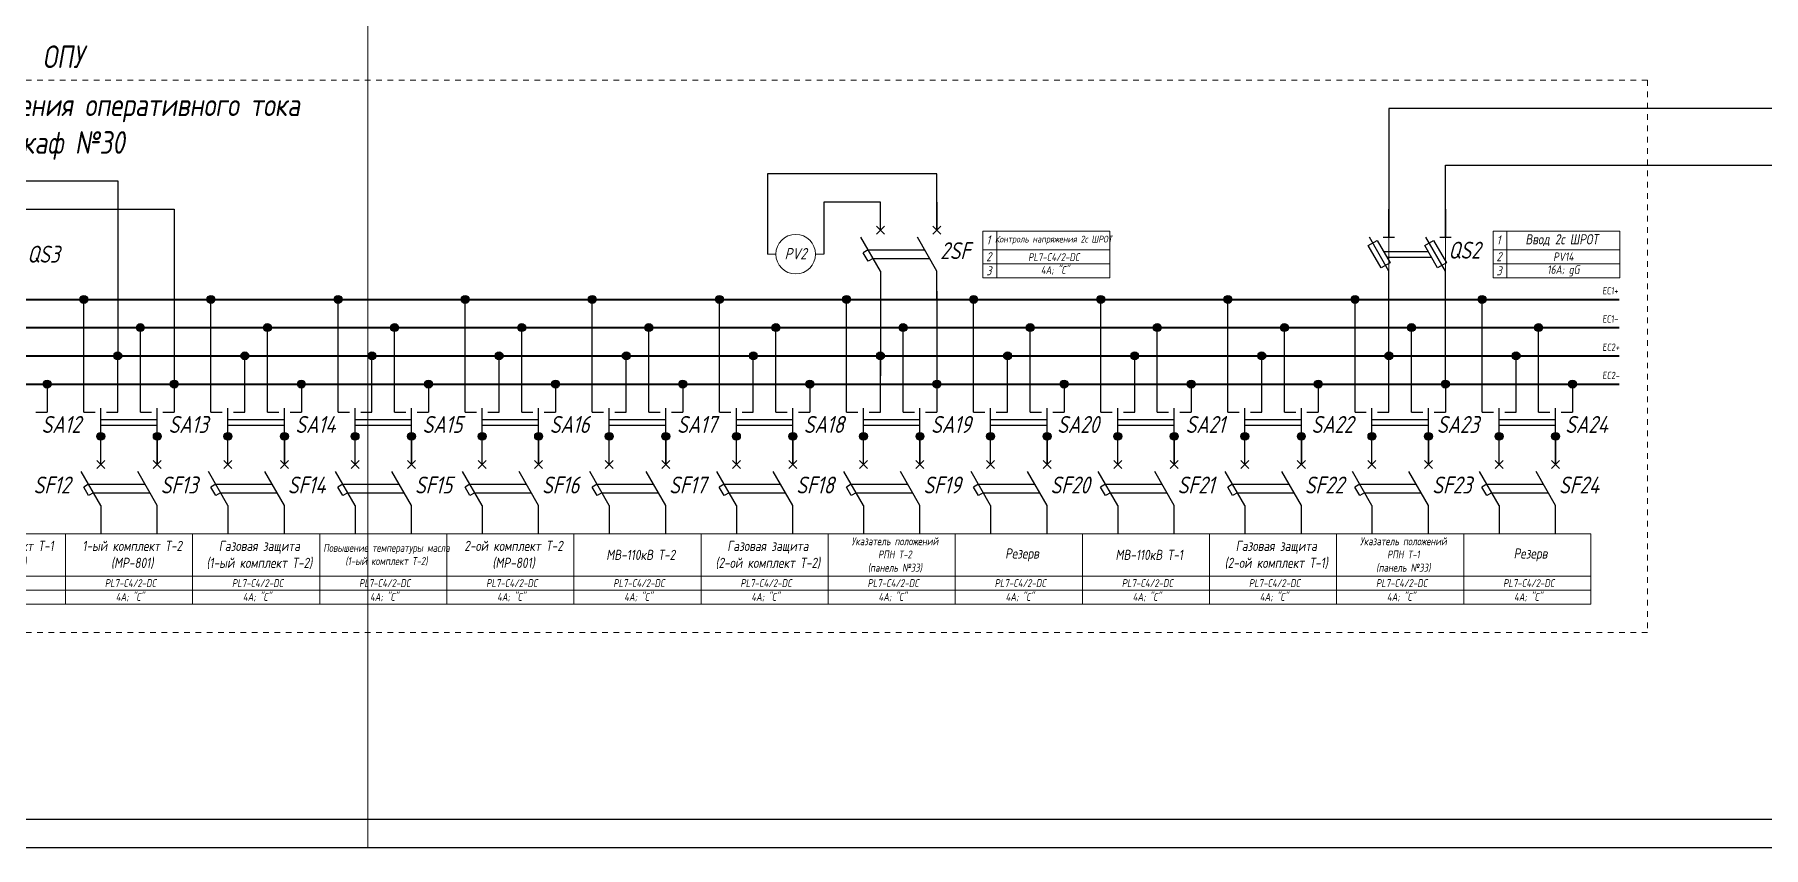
# Model space of a CAD drawing. Header units: millimetres. Extents: x 9 to 5215, y -207 to 4633.
# Drawn here: x 1624.4 to 1930.4, y 3793 to 3937 of the extents above; entities that cross this region are included whole.
import ezdxf
from ezdxf.enums import TextEntityAlignment as Align

# ---------------------------------------------------------------- set-up
doc = ezdxf.new("R2010")
doc.units = ezdxf.units.MM
doc.linetypes.add('JIS_02_1.0', pattern=[2, 1, -1])
doc.layers.add('Разрывы', color=10, linetype='Continuous')
doc.layers.add('Рамка', color=1, linetype='Continuous', plot=False)
doc.styles.add('eskdw', font='GOST_ANT.TTF', dxfattribs={"oblique": 10})
doc.styles.get("Standard").update_dxf_attribs({"font": 'GOST_ANT.TTF', "oblique": 10, "height": 2.5})
doc.styles.add('Гост', font='GOST_ANT.TTF', dxfattribs={"oblique": 10, "height": 1.4})
doc.styles.add('Шины', font='gost_1.ttf', dxfattribs={"oblique": 5, "height": 1.2})

msp = doc.modelspace()

# ---------------------------------------------------------------- hatches: boundary and pattern name
for points in [[(1633.8, 3890.07, 1), (1632.4, 3890.07, 1)], [(1633.8, 3890.07, 1), (1632.4, 3890.07, 1)], [(1656.3, 3890.07, 1), (1654.9, 3890.07, 1)], [(1656.3, 3890.07, 1), (1654.9, 3890.07, 1)], [(1678.8, 3890.07, 1), (1677.4, 3890.07, 1)], [(1678.8, 3890.07, 1), (1677.4, 3890.07, 1)], [(1701.3, 3890.07, 1), (1699.9, 3890.07, 1)], [(1701.3, 3890.07, 1), (1699.9, 3890.07, 1)], [(1723.8, 3890.07, 1), (1722.4, 3890.07, 1)], [(1723.8, 3890.07, 1), (1722.4, 3890.07, 1)], [(1746.3, 3890.07, 1), (1744.9, 3890.07, 1)], [(1746.3, 3890.07, 1), (1744.9, 3890.07, 1)], [(1768.8, 3890.07, 1), (1767.4, 3890.07, 1)], [(1768.8, 3890.07, 1), (1767.4, 3890.07, 1)], [(1791.3, 3890.07, 1), (1789.9, 3890.07, 1)], [(1791.3, 3890.07, 1), (1789.9, 3890.07, 1)], [(1813.8, 3890.07, 1), (1812.4, 3890.07, 1)], [(1813.8, 3890.07, 1), (1812.4, 3890.07, 1)], [(1836.3, 3890.07, 1), (1834.9, 3890.07, 1)], [(1836.3, 3890.07, 1), (1834.9, 3890.07, 1)], [(1858.8, 3890.07, 1), (1857.4, 3890.07, 1)], [(1858.8, 3890.07, 1), (1857.4, 3890.07, 1)], [(1881.3, 3890.07, 1), (1879.9, 3890.07, 1)], [(1881.3, 3890.07, 1), (1879.9, 3890.07, 1)], [(1643.8, 3885.07, 1), (1642.4, 3885.07, 1)], [(1643.8, 3885.07, 1), (1642.4, 3885.07, 1)], [(1666.3, 3885.07, 1), (1664.9, 3885.07, 1)], [(1666.3, 3885.07, 1), (1664.9, 3885.07, 1)], [(1688.8, 3885.07, 1), (1687.4, 3885.07, 1)], [(1688.8, 3885.07, 1), (1687.4, 3885.07, 1)], [(1711.3, 3885.07, 1), (1709.9, 3885.07, 1)], [(1711.3, 3885.07, 1), (1709.9, 3885.07, 1)], [(1733.8, 3885.07, 1), (1732.4, 3885.07, 1)], [(1733.8, 3885.07, 1), (1732.4, 3885.07, 1)], [(1756.3, 3885.07, 1), (1754.9, 3885.07, 1)], [(1756.3, 3885.07, 1), (1754.9, 3885.07, 1)], [(1778.8, 3885.07, 1), (1777.4, 3885.07, 1)], [(1778.8, 3885.07, 1), (1777.4, 3885.07, 1)], [(1801.3, 3885.07, 1), (1799.9, 3885.07, 1)], [(1801.3, 3885.07, 1), (1799.9, 3885.07, 1)], [(1823.8, 3885.07, 1), (1822.4, 3885.07, 1)], [(1823.8, 3885.07, 1), (1822.4, 3885.07, 1)], [(1846.3, 3885.07, 1), (1844.9, 3885.07, 1)], [(1846.3, 3885.07, 1), (1844.9, 3885.07, 1)], [(1868.8, 3885.07, 1), (1867.4, 3885.07, 1)], [(1868.8, 3885.07, 1), (1867.4, 3885.07, 1)], [(1891.3, 3885.07, 1), (1889.9, 3885.07, 1)], [(1891.3, 3885.07, 1), (1889.9, 3885.07, 1)], [(1639.8, 3880.07, 1), (1638.4, 3880.07, 1)], [(1639.8, 3880.07, 1), (1638.4, 3880.07, 1)], [(1662.3, 3880.07, 1), (1660.9, 3880.07, 1)], [(1662.3, 3880.07, 1), (1660.9, 3880.07, 1)], [(1684.8, 3880.07, 1), (1683.4, 3880.07, 1)], [(1684.8, 3880.07, 1), (1683.4, 3880.07, 1)], [(1707.3, 3880.07, 1), (1705.9, 3880.07, 1)], [(1707.3, 3880.07, 1), (1705.9, 3880.07, 1)], [(1729.8, 3880.07, 1), (1728.4, 3880.07, 1)], [(1729.8, 3880.07, 1), (1728.4, 3880.07, 1)], [(1752.3, 3880.07, 1), (1750.9, 3880.07, 1)], [(1752.3, 3880.07, 1), (1750.9, 3880.07, 1)], [(1774.8, 3880.07, 1), (1773.4, 3880.07, 1)], [(1774.8, 3880.07, 1), (1773.4, 3880.07, 1)], [(1797.3, 3880.07, 1), (1795.9, 3880.07, 1)], [(1797.3, 3880.07, 1), (1795.9, 3880.07, 1)], [(1819.8, 3880.07, 1), (1818.4, 3880.07, 1)], [(1819.8, 3880.07, 1), (1818.4, 3880.07, 1)], [(1842.3, 3880.07, 1), (1840.9, 3880.07, 1)], [(1842.3, 3880.07, 1), (1840.9, 3880.07, 1)], [(1864.8, 3880.07, 1), (1863.4, 3880.07, 1)], [(1864.8, 3880.07, 1), (1863.4, 3880.07, 1)], [(1887.3, 3880.07, 1), (1885.9, 3880.07, 1)], [(1887.3, 3880.07, 1), (1885.9, 3880.07, 1)], [(1627.3, 3875.07, 1), (1625.9, 3875.07, 1)], [(1627.3, 3875.07, 1), (1625.9, 3875.07, 1)], [(1649.8, 3875.07, 1), (1648.4, 3875.07, 1)], [(1649.8, 3875.07, 1), (1648.4, 3875.07, 1)], [(1672.3, 3875.07, 1), (1670.9, 3875.07, 1)], [(1672.3, 3875.07, 1), (1670.9, 3875.07, 1)], [(1694.8, 3875.07, 1), (1693.4, 3875.07, 1)], [(1694.8, 3875.07, 1), (1693.4, 3875.07, 1)], [(1717.3, 3875.07, 1), (1715.9, 3875.07, 1)], [(1717.3, 3875.07, 1), (1715.9, 3875.07, 1)], [(1739.8, 3875.07, 1), (1738.4, 3875.07, 1)], [(1739.8, 3875.07, 1), (1738.4, 3875.07, 1)], [(1762.3, 3875.07, 1), (1760.9, 3875.07, 1)], [(1762.3, 3875.07, 1), (1760.9, 3875.07, 1)], [(1784.8, 3875.07, 1), (1783.4, 3875.07, 1)], [(1784.8, 3875.07, 1), (1783.4, 3875.07, 1)], [(1807.3, 3875.07, 1), (1805.9, 3875.07, 1)], [(1807.3, 3875.07, 1), (1805.9, 3875.07, 1)], [(1829.8, 3875.07, 1), (1828.4, 3875.07, 1)], [(1829.8, 3875.07, 1), (1828.4, 3875.07, 1)], [(1852.3, 3875.07, 1), (1850.9, 3875.07, 1)], [(1852.3, 3875.07, 1), (1850.9, 3875.07, 1)], [(1874.8, 3875.07, 1), (1873.4, 3875.07, 1)], [(1874.8, 3875.07, 1), (1873.4, 3875.07, 1)], [(1897.3, 3875.07, 1), (1895.9, 3875.07, 1)], [(1897.3, 3875.07, 1), (1895.9, 3875.07, 1)], [(1636.8, 3865.82, 1), (1635.4, 3865.82, 1)], [(1636.8, 3865.82, 1), (1635.4, 3865.82, 1)], [(1636.8, 3865.82, 1), (1635.4, 3865.82, 1)], [(1646.8, 3865.82, 1), (1645.4, 3865.82, 1)], [(1646.8, 3865.82, 1), (1645.4, 3865.82, 1)], [(1646.8, 3865.82, 1), (1645.4, 3865.82, 1)], [(1659.3, 3865.82, 1), (1657.9, 3865.82, 1)], [(1659.3, 3865.82, 1), (1657.9, 3865.82, 1)], [(1659.3, 3865.82, 1), (1657.9, 3865.82, 1)], [(1669.3, 3865.82, 1), (1667.9, 3865.82, 1)], [(1669.3, 3865.82, 1), (1667.9, 3865.82, 1)], [(1669.3, 3865.82, 1), (1667.9, 3865.82, 1)], [(1681.8, 3865.82, 1), (1680.4, 3865.82, 1)], [(1681.8, 3865.82, 1), (1680.4, 3865.82, 1)], [(1681.8, 3865.82, 1), (1680.4, 3865.82, 1)], [(1691.8, 3865.82, 1), (1690.4, 3865.82, 1)], [(1691.8, 3865.82, 1), (1690.4, 3865.82, 1)], [(1691.8, 3865.82, 1), (1690.4, 3865.82, 1)], [(1704.3, 3865.82, 1), (1702.9, 3865.82, 1)], [(1704.3, 3865.82, 1), (1702.9, 3865.82, 1)], [(1704.3, 3865.82, 1), (1702.9, 3865.82, 1)], [(1714.3, 3865.82, 1), (1712.9, 3865.82, 1)], [(1714.3, 3865.82, 1), (1712.9, 3865.82, 1)], [(1714.3, 3865.82, 1), (1712.9, 3865.82, 1)], [(1726.8, 3865.82, 1), (1725.4, 3865.82, 1)], [(1726.8, 3865.82, 1), (1725.4, 3865.82, 1)], [(1726.8, 3865.82, 1), (1725.4, 3865.82, 1)], [(1736.8, 3865.82, 1), (1735.4, 3865.82, 1)], [(1736.8, 3865.82, 1), (1735.4, 3865.82, 1)], [(1736.8, 3865.82, 1), (1735.4, 3865.82, 1)], [(1749.3, 3865.82, 1), (1747.9, 3865.82, 1)], [(1749.3, 3865.82, 1), (1747.9, 3865.82, 1)], [(1749.3, 3865.82, 1), (1747.9, 3865.82, 1)], [(1759.3, 3865.82, 1), (1757.9, 3865.82, 1)], [(1759.3, 3865.82, 1), (1757.9, 3865.82, 1)], [(1759.3, 3865.82, 1), (1757.9, 3865.82, 1)], [(1771.8, 3865.82, 1), (1770.4, 3865.82, 1)], [(1771.8, 3865.82, 1), (1770.4, 3865.82, 1)], [(1771.8, 3865.82, 1), (1770.4, 3865.82, 1)], [(1781.8, 3865.82, 1), (1780.4, 3865.82, 1)], [(1781.8, 3865.82, 1), (1780.4, 3865.82, 1)], [(1781.8, 3865.82, 1), (1780.4, 3865.82, 1)], [(1794.3, 3865.82, 1), (1792.9, 3865.82, 1)], [(1794.3, 3865.82, 1), (1792.9, 3865.82, 1)], [(1794.3, 3865.82, 1), (1792.9, 3865.82, 1)], [(1804.3, 3865.82, 1), (1802.9, 3865.82, 1)], [(1804.3, 3865.82, 1), (1802.9, 3865.82, 1)], [(1804.3, 3865.82, 1), (1802.9, 3865.82, 1)], [(1816.8, 3865.82, 1), (1815.4, 3865.82, 1)], [(1816.8, 3865.82, 1), (1815.4, 3865.82, 1)], [(1816.8, 3865.82, 1), (1815.4, 3865.82, 1)], [(1826.8, 3865.82, 1), (1825.4, 3865.82, 1)], [(1826.8, 3865.82, 1), (1825.4, 3865.82, 1)], [(1826.8, 3865.82, 1), (1825.4, 3865.82, 1)], [(1839.3, 3865.82, 1), (1837.9, 3865.82, 1)], [(1839.3, 3865.82, 1), (1837.9, 3865.82, 1)], [(1839.3, 3865.82, 1), (1837.9, 3865.82, 1)], [(1849.3, 3865.82, 1), (1847.9, 3865.82, 1)], [(1849.3, 3865.82, 1), (1847.9, 3865.82, 1)], [(1849.3, 3865.82, 1), (1847.9, 3865.82, 1)], [(1861.8, 3865.82, 1), (1860.4, 3865.82, 1)], [(1861.8, 3865.82, 1), (1860.4, 3865.82, 1)], [(1861.8, 3865.82, 1), (1860.4, 3865.82, 1)], [(1871.8, 3865.82, 1), (1870.4, 3865.82, 1)], [(1871.8, 3865.82, 1), (1870.4, 3865.82, 1)], [(1871.8, 3865.82, 1), (1870.4, 3865.82, 1)], [(1884.3, 3865.82, 1), (1882.9, 3865.82, 1)], [(1884.3, 3865.82, 1), (1882.9, 3865.82, 1)], [(1884.3, 3865.82, 1), (1882.9, 3865.82, 1)], [(1894.3, 3865.82, 1), (1892.9, 3865.82, 1)], [(1894.3, 3865.82, 1), (1892.9, 3865.82, 1)], [(1894.3, 3865.82, 1), (1892.9, 3865.82, 1)]]:
    msp.add_hatch(color=256).paths.add_polyline_path(points)

# ---------------------------------------------------------------- linework, layer by layer
at = {"linetype": 'JIS_02_1.0', "lineweight": 9}
for p, q in [((1909.85, 3928.86), (1349.85, 3928.86)), ((1909.85, 3928.86), (1909.85, 3831.08)), ((1909.85, 3831.08), (1349.85, 3831.08))]:
    msp.add_line(p, q, dxfattribs=at)
for p, q in [((2243.26, 3923.86), (1864.1, 3923.86)), ((1864.1, 3923.86), (1864.1, 3906.07)), ((1610.6, 3911.07), (1639.1, 3911.07)), ((1639.1, 3911.07), (1639.1, 3880.07)), ((1784.1, 3912.3), (1754.1, 3912.3)), ((1754.1, 3912.3), (1754.1, 3898.07)), ((1784.1, 3907.3), (1784.1, 3912.3)), ((1874.1, 3906.07), (1874.1, 3913.86)), ((1874.1, 3913.86), (2253.26, 3913.86)), ((1620.6, 3906.07), (1649.1, 3906.07)), ((1649.1, 3906.07), (1649.1, 3875.07)), ((1774.1, 3907.3), (1764.1, 3907.3)), ((1764.1, 3907.3), (1764.1, 3898.07)), ((1774.1, 3902.3), (1774.1, 3907.3)), ((1774.1, 3902.3), (1774.1, 3907.3)), ((1784.1, 3907.3), (1784.1, 3902.3)), ((1784.1, 3902.3), (1784.1, 3907.3)), ((1864.1, 3901.07), (1864.1, 3906.07)), ((1864.1, 3901.07), (1864.1, 3906.07)), ((1864.1, 3906.07), (1864.1, 3901.07)), ((1874.1, 3901.07), (1874.1, 3906.07)), ((1874.1, 3901.07), (1874.1, 3906.07)), ((1874.1, 3906.07), (1874.1, 3901.07)), ((1773.39, 3901.59), (1774.81, 3903.01)), ((1774.81, 3901.59), (1773.39, 3903.01)), ((1783.39, 3901.59), (1784.81, 3903.01)), ((1784.81, 3901.59), (1783.39, 3903.01)), ((1774.1, 3895.07), (1770.64, 3901.07)), ((1771.94, 3898.82), (1771.07, 3898.32)), ((1771.94, 3898.82), (1781.94, 3898.82)), ((1784.1, 3895.07), (1780.64, 3901.07)), ((1781.5, 3899.57), (1781.5, 3899.57)), ((1860.44, 3899.58), (1862.02, 3900.49)), ((1862.72, 3895.64), (1860.44, 3899.58)), ((1864.1, 3895.07), (1860.64, 3901.07)), ((1861.5, 3899.57), (1861.5, 3899.57)), ((1862.02, 3900.49), (1864.3, 3896.55)), ((1863.1, 3901.07), (1865.1, 3901.07)), ((1870.44, 3899.58), (1872.02, 3900.49)), ((1872.72, 3895.64), (1870.44, 3899.58)), ((1874.1, 3895.07), (1870.64, 3901.07)), ((1872.02, 3900.49), (1874.3, 3896.55)), ((1873.1, 3901.07), (1875.1, 3901.07)), ((1771.94, 3896.82), (1771.07, 3898.32)), ((1772.8, 3897.32), (1771.94, 3896.82)), ((1772.8, 3897.32), (1782.8, 3897.32)), ((1864.3, 3896.55), (1862.72, 3895.64)), ((1863.13, 3898.57), (1871.03, 3898.57)), ((1863.71, 3897.57), (1871.61, 3897.57)), ((1874.3, 3896.55), (1872.72, 3895.64)), ((1774.1, 3895.07), (1774.1, 3890.07)), ((1784.1, 3890.07), (1784.1, 3895.07)), ((1864.1, 3890.07), (1864.1, 3895.07)), ((1874.1, 3890.07), (1874.1, 3895.07)), ((1633.1, 3870.07), (1633.1, 3890.07)), ((1655.6, 3870.07), (1655.6, 3890.07)), ((1678.1, 3870.07), (1678.1, 3890.07)), ((1700.6, 3870.07), (1700.6, 3890.07)), ((1723.1, 3870.07), (1723.1, 3890.07)), ((1745.6, 3870.07), (1745.6, 3890.07)), ((1768.1, 3870.07), (1768.1, 3890.07)), ((1774.1, 3891.53), (1774.1, 3876.53)), ((1784.1, 3891.53), (1784.1, 3871.53)), ((1790.6, 3870.07), (1790.6, 3890.07)), ((1813.1, 3870.07), (1813.1, 3890.07)), ((1835.6, 3870.07), (1835.6, 3890.07)), ((1858.1, 3870.07), (1858.1, 3890.07)), ((1864.1, 3880.07), (1864.1, 3890.07)), ((1874.1, 3875.07), (1874.1, 3890.07)), ((1880.6, 3870.07), (1880.6, 3890.07)), ((1643.1, 3870.07), (1643.1, 3885.07)), ((1665.6, 3870.07), (1665.6, 3885.07)), ((1688.1, 3870.07), (1688.1, 3885.07)), ((1710.6, 3870.07), (1710.6, 3885.07)), ((1733.1, 3870.07), (1733.1, 3885.07)), ((1755.6, 3870.07), (1755.6, 3885.07)), ((1778.1, 3870.07), (1778.1, 3885.07)), ((1800.6, 3870.07), (1800.6, 3885.07)), ((1823.1, 3870.07), (1823.1, 3885.07)), ((1845.6, 3870.07), (1845.6, 3885.07)), ((1868.1, 3870.07), (1868.1, 3885.07)), ((1890.6, 3870.07), (1890.6, 3885.07)), ((1639.1, 3870.07), (1639.1, 3880.07)), ((1661.6, 3870.07), (1661.6, 3880.07)), ((1684.1, 3870.07), (1684.1, 3880.07)), ((1706.6, 3870.07), (1706.6, 3880.07)), ((1729.1, 3870.07), (1729.1, 3880.07)), ((1751.6, 3870.07), (1751.6, 3880.07)), ((1774.1, 3870.07), (1774.1, 3880.07)), ((1796.6, 3870.07), (1796.6, 3880.07)), ((1819.1, 3870.07), (1819.1, 3880.07)), ((1841.6, 3870.07), (1841.6, 3880.07)), ((1864.1, 3870.07), (1864.1, 3880.07)), ((1886.6, 3870.07), (1886.6, 3880.07)), ((1626.6, 3875.07), (1626.6, 3870.07)), ((1649.1, 3875.07), (1649.1, 3870.07)), ((1671.6, 3875.07), (1671.6, 3870.07)), ((1694.1, 3875.07), (1694.1, 3870.07)), ((1716.6, 3875.07), (1716.6, 3870.07)), ((1739.1, 3875.07), (1739.1, 3870.07)), ((1761.6, 3875.07), (1761.6, 3870.07)), ((1784.1, 3875.07), (1784.1, 3870.07)), ((1806.6, 3875.07), (1806.6, 3870.07)), ((1829.1, 3875.07), (1829.1, 3870.07)), ((1851.6, 3875.07), (1851.6, 3870.07)), ((1874.1, 3875.07), (1874.1, 3870.07)), ((1896.6, 3875.07), (1896.6, 3870.07)), ((1624.6, 3870.07), (1626.6, 3870.07)), ((1633.1, 3870.07), (1635.1, 3870.07)), ((1636.1, 3865.82), (1636.1, 3870.82)), ((1636.1, 3868.82), (1646.1, 3868.82)), ((1637.1, 3870.07), (1639.1, 3870.07)), ((1643.1, 3870.07), (1645.1, 3870.07)), ((1646.1, 3865.82), (1646.1, 3870.82)), ((1647.1, 3870.07), (1649.1, 3870.07)), ((1655.6, 3870.07), (1657.6, 3870.07)), ((1658.6, 3865.82), (1658.6, 3870.82)), ((1658.6, 3868.82), (1668.6, 3868.82)), ((1659.6, 3870.07), (1661.6, 3870.07)), ((1665.6, 3870.07), (1667.6, 3870.07)), ((1668.6, 3865.82), (1668.6, 3870.82)), ((1669.6, 3870.07), (1671.6, 3870.07)), ((1678.1, 3870.07), (1680.1, 3870.07)), ((1681.1, 3865.82), (1681.1, 3870.82)), ((1681.1, 3868.82), (1691.1, 3868.82)), ((1682.1, 3870.07), (1684.1, 3870.07)), ((1688.1, 3870.07), (1690.1, 3870.07)), ((1691.1, 3865.82), (1691.1, 3870.82)), ((1692.1, 3870.07), (1694.1, 3870.07)), ((1700.6, 3870.07), (1702.6, 3870.07)), ((1703.6, 3865.82), (1703.6, 3870.82)), ((1703.6, 3868.82), (1713.6, 3868.82)), ((1704.6, 3870.07), (1706.6, 3870.07)), ((1710.6, 3870.07), (1712.6, 3870.07)), ((1713.6, 3865.82), (1713.6, 3870.82)), ((1714.6, 3870.07), (1716.6, 3870.07)), ((1723.1, 3870.07), (1725.1, 3870.07)), ((1726.1, 3865.82), (1726.1, 3870.82)), ((1726.1, 3868.82), (1736.1, 3868.82)), ((1727.1, 3870.07), (1729.1, 3870.07)), ((1733.1, 3870.07), (1735.1, 3870.07)), ((1736.1, 3865.82), (1736.1, 3870.82)), ((1737.1, 3870.07), (1739.1, 3870.07)), ((1745.6, 3870.07), (1747.6, 3870.07)), ((1748.6, 3865.82), (1748.6, 3870.82)), ((1748.6, 3868.82), (1758.6, 3868.82)), ((1749.6, 3870.07), (1751.6, 3870.07)), ((1755.6, 3870.07), (1757.6, 3870.07)), ((1758.6, 3865.82), (1758.6, 3870.82)), ((1759.6, 3870.07), (1761.6, 3870.07)), ((1768.1, 3870.07), (1770.1, 3870.07)), ((1771.1, 3865.82), (1771.1, 3870.82)), ((1771.1, 3868.82), (1781.1, 3868.82)), ((1772.1, 3870.07), (1774.1, 3870.07)), ((1778.1, 3870.07), (1780.1, 3870.07)), ((1781.1, 3865.82), (1781.1, 3870.82)), ((1782.1, 3870.07), (1784.1, 3870.07)), ((1790.6, 3870.07), (1792.6, 3870.07)), ((1793.6, 3865.82), (1793.6, 3870.82)), ((1793.6, 3868.82), (1803.6, 3868.82)), ((1794.6, 3870.07), (1796.6, 3870.07)), ((1800.6, 3870.07), (1802.6, 3870.07)), ((1803.6, 3865.82), (1803.6, 3870.82)), ((1804.6, 3870.07), (1806.6, 3870.07)), ((1813.1, 3870.07), (1815.1, 3870.07)), ((1816.1, 3865.82), (1816.1, 3870.82)), ((1816.1, 3868.82), (1826.1, 3868.82)), ((1817.1, 3870.07), (1819.1, 3870.07)), ((1823.1, 3870.07), (1825.1, 3870.07)), ((1826.1, 3865.82), (1826.1, 3870.82)), ((1827.1, 3870.07), (1829.1, 3870.07)), ((1835.6, 3870.07), (1837.6, 3870.07)), ((1838.6, 3865.82), (1838.6, 3870.82)), ((1838.6, 3868.82), (1848.6, 3868.82)), ((1839.6, 3870.07), (1841.6, 3870.07)), ((1845.6, 3870.07), (1847.6, 3870.07)), ((1848.6, 3865.82), (1848.6, 3870.82)), ((1849.6, 3870.07), (1851.6, 3870.07)), ((1858.1, 3870.07), (1860.1, 3870.07)), ((1861.1, 3865.82), (1861.1, 3870.82)), ((1861.1, 3868.82), (1871.1, 3868.82)), ((1862.1, 3870.07), (1864.1, 3870.07)), ((1868.1, 3870.07), (1870.1, 3870.07)), ((1871.1, 3865.82), (1871.1, 3870.82)), ((1872.1, 3870.07), (1874.1, 3870.07)), ((1880.6, 3870.07), (1882.6, 3870.07)), ((1883.6, 3865.82), (1883.6, 3870.82)), ((1883.6, 3868.82), (1893.6, 3868.82)), ((1884.6, 3870.07), (1886.6, 3870.07)), ((1890.6, 3870.07), (1892.6, 3870.07)), ((1893.6, 3865.82), (1893.6, 3870.82)), ((1894.6, 3870.07), (1896.6, 3870.07)), ((1636.1, 3867.82), (1646.1, 3867.82)), ((1636.1, 3860.82), (1636.1, 3865.82)), ((1636.1, 3860.82), (1636.1, 3865.82)), ((1646.1, 3865.82), (1646.1, 3860.82)), ((1646.1, 3860.82), (1646.1, 3865.82)), ((1658.6, 3867.82), (1668.6, 3867.82)), ((1658.6, 3860.82), (1658.6, 3865.82)), ((1658.6, 3860.82), (1658.6, 3865.82)), ((1668.6, 3865.82), (1668.6, 3860.82)), ((1668.6, 3860.82), (1668.6, 3865.82)), ((1681.1, 3867.82), (1691.1, 3867.82)), ((1681.1, 3860.82), (1681.1, 3865.82)), ((1681.1, 3860.82), (1681.1, 3865.82)), ((1691.1, 3865.82), (1691.1, 3860.82)), ((1691.1, 3860.82), (1691.1, 3865.82)), ((1703.6, 3867.82), (1713.6, 3867.82)), ((1703.6, 3860.82), (1703.6, 3865.82)), ((1703.6, 3860.82), (1703.6, 3865.82)), ((1713.6, 3865.82), (1713.6, 3860.82)), ((1713.6, 3860.82), (1713.6, 3865.82)), ((1726.1, 3867.82), (1736.1, 3867.82)), ((1726.1, 3860.82), (1726.1, 3865.82)), ((1726.1, 3860.82), (1726.1, 3865.82)), ((1736.1, 3865.82), (1736.1, 3860.82)), ((1736.1, 3860.82), (1736.1, 3865.82)), ((1748.6, 3867.82), (1758.6, 3867.82)), ((1748.6, 3860.82), (1748.6, 3865.82)), ((1748.6, 3860.82), (1748.6, 3865.82)), ((1758.6, 3865.82), (1758.6, 3860.82)), ((1758.6, 3860.82), (1758.6, 3865.82)), ((1771.1, 3867.82), (1781.1, 3867.82)), ((1771.1, 3860.82), (1771.1, 3865.82)), ((1771.1, 3860.82), (1771.1, 3865.82)), ((1781.1, 3865.82), (1781.1, 3860.82)), ((1781.1, 3860.82), (1781.1, 3865.82)), ((1793.6, 3867.82), (1803.6, 3867.82)), ((1793.6, 3860.82), (1793.6, 3865.82)), ((1793.6, 3860.82), (1793.6, 3865.82)), ((1803.6, 3865.82), (1803.6, 3860.82)), ((1803.6, 3860.82), (1803.6, 3865.82)), ((1816.1, 3867.82), (1826.1, 3867.82)), ((1816.1, 3860.82), (1816.1, 3865.82)), ((1816.1, 3860.82), (1816.1, 3865.82)), ((1826.1, 3865.82), (1826.1, 3860.82)), ((1826.1, 3860.82), (1826.1, 3865.82)), ((1838.6, 3867.82), (1848.6, 3867.82)), ((1838.6, 3860.82), (1838.6, 3865.82)), ((1838.6, 3860.82), (1838.6, 3865.82)), ((1848.6, 3865.82), (1848.6, 3860.82)), ((1848.6, 3860.82), (1848.6, 3865.82)), ((1861.1, 3867.82), (1871.1, 3867.82)), ((1861.1, 3860.82), (1861.1, 3865.82)), ((1861.1, 3860.82), (1861.1, 3865.82)), ((1871.1, 3865.82), (1871.1, 3860.82)), ((1871.1, 3860.82), (1871.1, 3865.82)), ((1883.6, 3867.82), (1893.6, 3867.82)), ((1883.6, 3860.82), (1883.6, 3865.82)), ((1883.6, 3860.82), (1883.6, 3865.82)), ((1893.6, 3865.82), (1893.6, 3860.82)), ((1893.6, 3860.82), (1893.6, 3865.82)), ((1636.1, 3853.58), (1632.64, 3859.58)), ((1635.39, 3860.11), (1636.81, 3861.52)), ((1636.81, 3860.11), (1635.39, 3861.52)), ((1646.1, 3853.58), (1642.64, 3859.58)), ((1645.39, 3860.11), (1646.81, 3861.52)), ((1646.81, 3860.11), (1645.39, 3861.52)), ((1658.6, 3853.58), (1655.14, 3859.58)), ((1657.89, 3860.11), (1659.31, 3861.52)), ((1659.31, 3860.11), (1657.89, 3861.52)), ((1668.6, 3853.58), (1665.14, 3859.58)), ((1667.89, 3860.11), (1669.31, 3861.52)), ((1669.31, 3860.11), (1667.89, 3861.52)), ((1681.1, 3853.58), (1677.64, 3859.58)), ((1680.39, 3860.11), (1681.81, 3861.52)), ((1681.81, 3860.11), (1680.39, 3861.52)), ((1691.1, 3853.58), (1687.64, 3859.58)), ((1690.39, 3860.11), (1691.81, 3861.52)), ((1691.81, 3860.11), (1690.39, 3861.52)), ((1703.6, 3853.58), (1700.14, 3859.58)), ((1702.89, 3860.11), (1704.31, 3861.52)), ((1704.31, 3860.11), (1702.89, 3861.52)), ((1713.6, 3853.58), (1710.14, 3859.58)), ((1712.89, 3860.11), (1714.31, 3861.52)), ((1714.31, 3860.11), (1712.89, 3861.52)), ((1726.1, 3853.58), (1722.64, 3859.58)), ((1725.39, 3860.11), (1726.81, 3861.52)), ((1726.81, 3860.11), (1725.39, 3861.52)), ((1736.1, 3853.58), (1732.64, 3859.58)), ((1735.39, 3860.11), (1736.81, 3861.52)), ((1736.81, 3860.11), (1735.39, 3861.52)), ((1748.6, 3853.58), (1745.14, 3859.58)), ((1747.89, 3860.11), (1749.31, 3861.52)), ((1749.31, 3860.11), (1747.89, 3861.52)), ((1758.6, 3853.58), (1755.14, 3859.58)), ((1757.89, 3860.11), (1759.31, 3861.52)), ((1759.31, 3860.11), (1757.89, 3861.52)), ((1771.1, 3853.58), (1767.64, 3859.58)), ((1770.39, 3860.11), (1771.81, 3861.52)), ((1771.81, 3860.11), (1770.39, 3861.52)), ((1781.1, 3853.58), (1777.64, 3859.58)), ((1780.39, 3860.11), (1781.81, 3861.52)), ((1781.81, 3860.11), (1780.39, 3861.52)), ((1793.6, 3853.58), (1790.14, 3859.58)), ((1792.89, 3860.11), (1794.31, 3861.52)), ((1794.31, 3860.11), (1792.89, 3861.52)), ((1803.6, 3853.58), (1800.14, 3859.58)), ((1802.89, 3860.11), (1804.31, 3861.52)), ((1804.31, 3860.11), (1802.89, 3861.52)), ((1816.1, 3853.58), (1812.64, 3859.58)), ((1815.39, 3860.11), (1816.81, 3861.52)), ((1816.81, 3860.11), (1815.39, 3861.52)), ((1826.1, 3853.58), (1822.64, 3859.58)), ((1825.39, 3860.11), (1826.81, 3861.52)), ((1826.81, 3860.11), (1825.39, 3861.52)), ((1838.6, 3853.58), (1835.14, 3859.58)), ((1837.89, 3860.11), (1839.31, 3861.52)), ((1839.31, 3860.11), (1837.89, 3861.52)), ((1848.6, 3853.58), (1845.14, 3859.58)), ((1847.89, 3860.11), (1849.31, 3861.52)), ((1849.31, 3860.11), (1847.89, 3861.52)), ((1861.1, 3853.58), (1857.64, 3859.58)), ((1860.39, 3860.11), (1861.81, 3861.52)), ((1861.81, 3860.11), (1860.39, 3861.52)), ((1871.1, 3853.58), (1867.64, 3859.58)), ((1870.39, 3860.11), (1871.81, 3861.52)), ((1871.81, 3860.11), (1870.39, 3861.52)), ((1883.6, 3853.58), (1880.14, 3859.58)), ((1882.89, 3860.11), (1884.31, 3861.52)), ((1884.31, 3860.11), (1882.89, 3861.52)), ((1893.6, 3853.58), (1890.14, 3859.58)), ((1892.89, 3860.11), (1894.31, 3861.52)), ((1894.31, 3860.11), (1892.89, 3861.52)), ((1633.94, 3857.33), (1633.07, 3856.83)), ((1633.94, 3855.33), (1633.07, 3856.83)), ((1633.94, 3857.33), (1643.94, 3857.33)), ((1634.8, 3855.83), (1633.94, 3855.33)), ((1634.8, 3855.83), (1644.8, 3855.83)), ((1643.5, 3858.08), (1643.5, 3858.08)), ((1656.44, 3857.33), (1655.57, 3856.83)), ((1656.44, 3855.33), (1655.57, 3856.83)), ((1656.44, 3857.33), (1666.44, 3857.33)), ((1657.3, 3855.83), (1656.44, 3855.33)), ((1657.3, 3855.83), (1667.3, 3855.83)), ((1666, 3858.08), (1666, 3858.08)), ((1678.94, 3857.33), (1678.07, 3856.83)), ((1678.94, 3855.33), (1678.07, 3856.83)), ((1678.94, 3857.33), (1688.94, 3857.33)), ((1679.8, 3855.83), (1678.94, 3855.33)), ((1679.8, 3855.83), (1689.8, 3855.83)), ((1688.5, 3858.08), (1688.5, 3858.08)), ((1701.44, 3857.33), (1700.57, 3856.83)), ((1701.44, 3855.33), (1700.57, 3856.83)), ((1701.44, 3857.33), (1711.44, 3857.33)), ((1702.3, 3855.83), (1701.44, 3855.33)), ((1702.3, 3855.83), (1712.3, 3855.83)), ((1711, 3858.08), (1711, 3858.08)), ((1723.94, 3857.33), (1723.07, 3856.83)), ((1723.94, 3855.33), (1723.07, 3856.83)), ((1723.94, 3857.33), (1733.94, 3857.33)), ((1724.8, 3855.83), (1723.94, 3855.33)), ((1724.8, 3855.83), (1734.8, 3855.83)), ((1733.5, 3858.08), (1733.5, 3858.08)), ((1746.44, 3857.33), (1745.57, 3856.83)), ((1746.44, 3855.33), (1745.57, 3856.83)), ((1746.44, 3857.33), (1756.44, 3857.33)), ((1747.3, 3855.83), (1746.44, 3855.33)), ((1747.3, 3855.83), (1757.3, 3855.83)), ((1756, 3858.08), (1756, 3858.08)), ((1768.94, 3857.33), (1768.07, 3856.83)), ((1768.94, 3855.33), (1768.07, 3856.83)), ((1768.94, 3857.33), (1778.94, 3857.33)), ((1769.8, 3855.83), (1768.94, 3855.33)), ((1769.8, 3855.83), (1779.8, 3855.83)), ((1778.5, 3858.08), (1778.5, 3858.08)), ((1791.44, 3857.33), (1790.57, 3856.83)), ((1791.44, 3855.33), (1790.57, 3856.83)), ((1791.44, 3857.33), (1801.44, 3857.33)), ((1792.3, 3855.83), (1791.44, 3855.33)), ((1792.3, 3855.83), (1802.3, 3855.83)), ((1801, 3858.08), (1801, 3858.08)), ((1813.94, 3857.33), (1813.07, 3856.83)), ((1813.94, 3855.33), (1813.07, 3856.83)), ((1813.94, 3857.33), (1823.94, 3857.33)), ((1814.8, 3855.83), (1813.94, 3855.33)), ((1814.8, 3855.83), (1824.8, 3855.83)), ((1823.5, 3858.08), (1823.5, 3858.08)), ((1836.44, 3857.33), (1835.57, 3856.83)), ((1836.44, 3855.33), (1835.57, 3856.83)), ((1836.44, 3857.33), (1846.44, 3857.33)), ((1837.3, 3855.83), (1836.44, 3855.33)), ((1837.3, 3855.83), (1847.3, 3855.83)), ((1846, 3858.08), (1846, 3858.08)), ((1858.94, 3857.33), (1858.07, 3856.83)), ((1858.94, 3855.33), (1858.07, 3856.83)), ((1858.94, 3857.33), (1868.94, 3857.33)), ((1859.8, 3855.83), (1858.94, 3855.33)), ((1859.8, 3855.83), (1869.8, 3855.83)), ((1868.5, 3858.08), (1868.5, 3858.08)), ((1881.44, 3857.33), (1880.57, 3856.83)), ((1881.44, 3855.33), (1880.57, 3856.83)), ((1881.44, 3857.33), (1891.44, 3857.33)), ((1882.3, 3855.83), (1881.44, 3855.33)), ((1882.3, 3855.83), (1892.3, 3855.83)), ((1891, 3858.08), (1891, 3858.08)), ((1636.1, 3853.58), (1636.1, 3848.58)), ((1646.1, 3848.58), (1646.1, 3853.58)), ((1658.6, 3853.58), (1658.6, 3848.58)), ((1668.6, 3848.58), (1668.6, 3853.58)), ((1681.1, 3853.58), (1681.1, 3848.58)), ((1691.1, 3848.58), (1691.1, 3853.58)), ((1703.6, 3853.58), (1703.6, 3848.58)), ((1713.6, 3848.58), (1713.6, 3853.58)), ((1726.1, 3853.58), (1726.1, 3848.58)), ((1736.1, 3848.58), (1736.1, 3853.58)), ((1748.6, 3853.58), (1748.6, 3848.58)), ((1758.6, 3848.58), (1758.6, 3853.58)), ((1771.1, 3853.58), (1771.1, 3848.58)), ((1781.1, 3848.58), (1781.1, 3853.58)), ((1793.6, 3853.58), (1793.6, 3848.58)), ((1803.6, 3848.58), (1803.6, 3853.58)), ((1816.1, 3853.58), (1816.1, 3848.58)), ((1826.1, 3848.58), (1826.1, 3853.58)), ((1838.6, 3853.58), (1838.6, 3848.58)), ((1848.6, 3848.58), (1848.6, 3853.58)), ((1861.1, 3853.58), (1861.1, 3848.58)), ((1871.1, 3848.58), (1871.1, 3853.58)), ((1883.6, 3853.58), (1883.6, 3848.58)), ((1893.6, 3848.58), (1893.6, 3853.58)), ((998, 3798.03), (2135.61, 3798.03)), ((978, 3793.03), (2277.34, 3793.03))]:
    msp.add_line(p, q)
at = {"lineweight": 9}
for p, q in [((1792.24, 3902.14), (1794.68, 3902.14)), ((1792.24, 3902.14), (1792.24, 3893.87)), ((1794.68, 3902.14), (1814.68, 3902.14)), ((1794.68, 3902.14), (1794.68, 3893.87)), ((1794.68, 3902.14), (1794.68, 3893.87)), ((1814.68, 3902.14), (1814.68, 3893.87)), ((1882.54, 3902.14), (1884.99, 3902.14)), ((1882.54, 3902.14), (1882.54, 3893.87)), ((1884.99, 3902.14), (1904.99, 3902.14)), ((1884.99, 3902.14), (1884.99, 3893.87)), ((1884.99, 3902.14), (1884.99, 3893.87)), ((1904.99, 3902.14), (1904.99, 3893.87)), ((1792.24, 3898.87), (1794.68, 3898.87)), ((1794.68, 3898.87), (1797.88, 3898.87)), ((1795.36, 3898.87), (1814.68, 3898.87)), ((1882.54, 3898.87), (1884.99, 3898.87)), ((1884.99, 3898.87), (1888.19, 3898.87)), ((1885.67, 3898.87), (1904.99, 3898.87)), ((1792.24, 3896.37), (1794.68, 3896.37)), ((1794.68, 3896.37), (1797.88, 3896.37)), ((1795.36, 3896.37), (1814.68, 3896.37)), ((1882.54, 3896.37), (1884.99, 3896.37)), ((1884.99, 3896.37), (1888.19, 3896.37)), ((1885.67, 3896.37), (1904.99, 3896.37)), ((1792.24, 3893.87), (1794.68, 3893.87)), ((1794.68, 3893.87), (1797.88, 3893.87)), ((1795.36, 3893.87), (1814.68, 3893.87)), ((1882.54, 3893.87), (1884.99, 3893.87)), ((1884.99, 3893.87), (1888.19, 3893.87)), ((1885.67, 3893.87), (1904.99, 3893.87)), ((1357.41, 3848.58), (1878.6, 3848.58)), ((1629.85, 3848.58), (1629.85, 3836.08)), ((1652.35, 3848.58), (1652.35, 3836.08)), ((1674.85, 3848.58), (1674.85, 3836.08)), ((1697.35, 3848.58), (1697.35, 3836.08)), ((1719.85, 3848.58), (1719.85, 3836.08)), ((1742.35, 3848.58), (1742.35, 3836.08)), ((1764.85, 3848.58), (1764.85, 3836.08)), ((1787.35, 3848.58), (1787.35, 3836.08)), ((1809.85, 3848.58), (1809.85, 3836.08)), ((1832.35, 3848.58), (1832.35, 3836.08)), ((1854.85, 3848.58), (1854.85, 3836.08)), ((1877.35, 3848.58), (1877.35, 3836.08)), ((1878.6, 3848.58), (1899.85, 3848.58)), ((1899.85, 3848.58), (1899.85, 3836.08)), ((1357.41, 3841.08), (1899.85, 3841.08)), ((1357.41, 3838.58), (1878.6, 3838.58)), ((1878.6, 3838.58), (1899.85, 3838.58)), ((1357.41, 3836.08), (1878.6, 3836.08)), ((1878.6, 3836.08), (1899.85, 3836.08))]:
    msp.add_line(p, q, dxfattribs=at)
at = {"lineweight": 15}
for p, q in [((1754.1, 3898.07), (1755.6, 3898.07)), ((1764.1, 3898.07), (1762.6, 3898.07))]:
    msp.add_line(p, q, dxfattribs=at)
at = {"lineweight": 40}
for p, q in [((1354.85, 3890.07), (1878.75, 3890.07)), ((1878.75, 3890.07), (1904.85, 3890.07)), ((1354.85, 3885.07), (1878.75, 3885.07)), ((1878.75, 3885.07), (1904.85, 3885.07)), ((1354.85, 3880.07), (1878.75, 3880.07)), ((1878.75, 3880.07), (1904.85, 3880.07)), ((1354.85, 3875.07), (1878.75, 3875.07)), ((1878.75, 3875.07), (1904.85, 3875.07))]:
    msp.add_line(p, q, dxfattribs=at)
at = {"lineweight": 15}
msp.add_circle((1759.1, 3898.07), 3.5, dxfattribs=at)
for centre in [(1633.1, 3890.07), (1633.1, 3890.07), (1655.6, 3890.07), (1655.6, 3890.07), (1678.1, 3890.07), (1678.1, 3890.07), (1700.6, 3890.07), (1700.6, 3890.07), (1723.1, 3890.07), (1723.1, 3890.07), (1745.6, 3890.07), (1745.6, 3890.07), (1768.1, 3890.07), (1768.1, 3890.07), (1790.6, 3890.07), (1790.6, 3890.07), (1813.1, 3890.07), (1813.1, 3890.07), (1835.6, 3890.07), (1835.6, 3890.07), (1858.1, 3890.07), (1858.1, 3890.07), (1880.6, 3890.07), (1880.6, 3890.07), (1643.1, 3885.07), (1643.1, 3885.07), (1665.6, 3885.07), (1665.6, 3885.07), (1688.1, 3885.07), (1688.1, 3885.07), (1710.6, 3885.07), (1710.6, 3885.07), (1733.1, 3885.07), (1733.1, 3885.07), (1755.6, 3885.07), (1755.6, 3885.07), (1778.1, 3885.07), (1778.1, 3885.07), (1800.6, 3885.07), (1800.6, 3885.07), (1823.1, 3885.07), (1823.1, 3885.07), (1845.6, 3885.07), (1845.6, 3885.07), (1868.1, 3885.07), (1868.1, 3885.07), (1890.6, 3885.07), (1890.6, 3885.07), (1639.1, 3880.07), (1639.1, 3880.07), (1661.6, 3880.07), (1661.6, 3880.07), (1684.1, 3880.07), (1684.1, 3880.07), (1706.6, 3880.07), (1706.6, 3880.07), (1729.1, 3880.07), (1729.1, 3880.07), (1751.6, 3880.07), (1751.6, 3880.07), (1774.1, 3880.07), (1774.1, 3880.07), (1796.6, 3880.07), (1796.6, 3880.07), (1819.1, 3880.07), (1819.1, 3880.07), (1841.6, 3880.07), (1841.6, 3880.07), (1864.1, 3880.07), (1864.1, 3880.07), (1886.6, 3880.07), (1886.6, 3880.07), (1626.6, 3875.07), (1626.6, 3875.07), (1649.1, 3875.07), (1649.1, 3875.07), (1671.6, 3875.07), (1671.6, 3875.07), (1694.1, 3875.07), (1694.1, 3875.07), (1716.6, 3875.07), (1716.6, 3875.07), (1739.1, 3875.07), (1739.1, 3875.07), (1761.6, 3875.07), (1761.6, 3875.07), (1784.1, 3875.07), (1784.1, 3875.07), (1806.6, 3875.07), (1806.6, 3875.07), (1829.1, 3875.07), (1829.1, 3875.07), (1851.6, 3875.07), (1851.6, 3875.07), (1874.1, 3875.07), (1874.1, 3875.07), (1896.6, 3875.07), (1896.6, 3875.07), (1636.1, 3865.82), (1636.1, 3865.82), (1636.1, 3865.82), (1646.1, 3865.82), (1646.1, 3865.82), (1646.1, 3865.82), (1658.6, 3865.82), (1658.6, 3865.82), (1658.6, 3865.82), (1668.6, 3865.82), (1668.6, 3865.82), (1668.6, 3865.82), (1681.1, 3865.82), (1681.1, 3865.82), (1681.1, 3865.82), (1691.1, 3865.82), (1691.1, 3865.82), (1691.1, 3865.82), (1703.6, 3865.82), (1703.6, 3865.82), (1703.6, 3865.82), (1713.6, 3865.82), (1713.6, 3865.82), (1713.6, 3865.82), (1726.1, 3865.82), (1726.1, 3865.82), (1726.1, 3865.82), (1736.1, 3865.82), (1736.1, 3865.82), (1736.1, 3865.82), (1748.6, 3865.82), (1748.6, 3865.82), (1748.6, 3865.82), (1758.6, 3865.82), (1758.6, 3865.82), (1758.6, 3865.82), (1771.1, 3865.82), (1771.1, 3865.82), (1771.1, 3865.82), (1781.1, 3865.82), (1781.1, 3865.82), (1781.1, 3865.82), (1793.6, 3865.82), (1793.6, 3865.82), (1793.6, 3865.82), (1803.6, 3865.82), (1803.6, 3865.82), (1803.6, 3865.82), (1816.1, 3865.82), (1816.1, 3865.82), (1816.1, 3865.82), (1826.1, 3865.82), (1826.1, 3865.82), (1826.1, 3865.82), (1838.6, 3865.82), (1838.6, 3865.82), (1838.6, 3865.82), (1848.6, 3865.82), (1848.6, 3865.82), (1848.6, 3865.82), (1861.1, 3865.82), (1861.1, 3865.82), (1861.1, 3865.82), (1871.1, 3865.82), (1871.1, 3865.82), (1871.1, 3865.82), (1883.6, 3865.82), (1883.6, 3865.82), (1883.6, 3865.82), (1893.6, 3865.82), (1893.6, 3865.82), (1893.6, 3865.82)]:
    msp.add_circle(centre, 0.7)
at = {"layer": 'Разрывы', "lineweight": 13}
for p, q in [((1864.1, 3901.07), (1864.1, 3895.07)), ((1874.1, 3901.07), (1874.1, 3895.07))]:
    msp.add_line(p, q, dxfattribs=at)
at = {"layer": 'Рамка', "lineweight": 9}
msp.add_line((1683.34, 3793.03), (1683.34, 4003.03), dxfattribs=at)
at = {"layer": 'Рамка'}
for p, q in [((1386.34, 3793.03), (1683.34, 3793.03)), ((1683.34, 3793.03), (1980.34, 3793.03))]:
    msp.add_line(p, q, dxfattribs=at)

# ---------------------------------------------------------------- texts
at = {"color": 0, "lineweight": 15, "style": 'eskdw', "oblique": 15}
for s, p in [('QS3', (1625.92, 3898.07)), ('QS2', (1877.44, 3898.78)), ('SА12', (1629.07, 3867.92)), ('SА13', (1651.57, 3867.92)), ('SА14', (1674.07, 3867.92)), ('SА15', (1696.57, 3867.92)), ('SА16', (1719.07, 3867.92)), ('SА17', (1741.57, 3867.92)), ('SА18', (1764.07, 3867.92)), ('SА19', (1786.57, 3867.92)), ('SА20', (1809.07, 3867.92)), ('SА21', (1831.57, 3867.92)), ('SА22', (1854.07, 3867.92)), ('SА23', (1876.29, 3867.92)), ('SА24', (1899.07, 3867.92))]:
    msp.add_text(s, height=3, dxfattribs=at).set_placement(p, align=Align.MIDDLE_CENTER)
at = {"lineweight": 15, "style": 'eskdw', "oblique": 15}
msp.add_text('PV2', height=2, dxfattribs=at).set_placement((1757.13, 3897.16))
at = {"style": 'eskdw', "oblique": 15}
for s, p in [('2SF', (1784.68, 3897.19)), ('SF12', (1624.18, 3855.7)), ('SF13', (1646.68, 3855.7)), ('SF14', (1669.18, 3855.7)), ('SF15', (1691.68, 3855.7)), ('SF16', (1714.18, 3855.7)), ('SF17', (1736.68, 3855.7)), ('SF18', (1759.18, 3855.7)), ('SF19', (1781.68, 3855.7)), ('SF20', (1804.18, 3855.7)), ('SF21', (1826.68, 3855.7)), ('SF22', (1849.18, 3855.7)), ('SF23', (1871.75, 3855.7)), ('SF24', (1894.18, 3855.7))]:
    msp.add_text(s, height=3, dxfattribs=at).set_placement(p)
at = {"lineweight": 9, "style": 'eskdw', "oblique": 15}
for s, p in [('1', (1792.86, 3899.79)), ('1', (1883.17, 3899.79)), ('2', (1792.82, 3896.83)), ('3', (1792.82, 3894.33)), ('2', (1883.13, 3896.83)), ('3', (1883.13, 3894.33))]:
    msp.add_text(s, height=1.6, dxfattribs=at).set_placement(p)
at = {"char_height": 4, "style": 'Гост'}
for s, width, insert, attachment_point in [('ОПУ', 79.9166, (1633.15, 3933.03), 6), ('Шкаф распределения оперативного тока \\Pшкаф №30', 151.8824, (1629.85, 3920.65), 5)]:
    msp.add_mtext_dynamic_manual_height_columns(s, width=width, gutter_width=7, heights=[0], dxfattribs=dict(at, insert=insert, attachment_point=attachment_point))
at = {"lineweight": 9}
for s, width, insert, char_height, attachment_point, style in [('Контроль напряжения 2с ШРОТ', 23.7689, (1804.74, 3900.57), 1.2, 5, 'Гост'), ('Ввод 2с ШРОТ', 23.4273, (1894.71, 3900.57), 1.8, 5, 'Гост'), (' {\\H1.0833x;EС1+}', 7.2274, (1901.23, 3892.25), 1.2, 1, 'Шины'), (' {\\H1.0833x;EС1-}', 7.2274, (1901.23, 3887.25), 1.2, 1, 'Шины'), (' {\\H1.0833x;EC2+}', 7.2274, (1901.23, 3882.25), 1.2, 1, 'Шины'), (' {\\H1.0833x;EC2-}', 7.2274, (1901.23, 3877.25), 1.2, 1, 'Шины')]:
    msp.add_mtext_dynamic_manual_height_columns(s, width=width, gutter_width=6, heights=[0], dxfattribs=dict(at, insert=insert, char_height=char_height, attachment_point=attachment_point, style=style))
at = {"lineweight": 9, "attachment_point": 5}
for s, insert, char_height, width in [('\\A1;PL7-C4/2-DC', (1804.79, 3897.55), 1.4, 20), ('{\\fGOST 2.304 type A|b0|i0|c204|p34;4А; "С"}', (1805.02, 3895.2), 1.4, 20), ('{\\fGOST 2.304 type A|b0|i0|c204|p34;16А; \\fGOST 2.304 type A|b0|i0|c0|p34;gG}', (1894.99, 3895.12), 1.5, 20), ('{\\fGOST 2.304 type A|b0|i0|c0|p34;PV14}', (1894.99, 3897.62), 1.5, 20), ('2-ой комплект Т-1\\P(МР-801)', (1619.17, 3844.83), 1.8, 22.6797), ('1-ый комплект Т-2\\P(МР-801)', (1641.67, 3844.83), 1.8, 22.6797), ('Газовая защита\\P(1-ый комплект Т-2)', (1664.17, 3844.83), 1.8, 22.6797), ('Повышение температуры масла\\P(1-ый комплект Т-2)', (1686.67, 3844.83), 1.4, 22.6797), ('2-ой комплект Т-2\\P(МР-801)', (1709.17, 3844.83), 1.8, 22.6797), ('Газовая защита\\P(2-ой комплект Т-2)', (1754.17, 3844.83), 1.8, 22.6797), ('{\\H0.77778x;Указатель положений \\PРПН Т-2 }\\P{\\H0.77778x;(панель №33)}', (1776.67, 3844.83), 1.8, 22.6797), ('Газовая защита\\P(2-ой комплект Т-1)', (1844.17, 3844.83), 1.8, 22.6797), ('{\\H0.77778x;Указатель положений \\PРПН Т-1 }\\P{\\H0.77778x;(панель №33)}', (1866.67, 3844.83), 1.8, 22.6797), ('МВ-110кВ Т-2', (1731.67, 3844.83), 1.8, 22.6797), ('Резерв', (1799.17, 3844.83), 1.8, 22.6797), ('МВ-110кВ Т-1', (1821.67, 3844.83), 1.8, 22.6797), ('Резерв', (1889.17, 3844.83), 1.8, 22.6797), ('\\A1;PL7-C4/2-DC', (1641.36, 3839.83), 1.4, 20), ('\\A1;PL7-C4/2-DC', (1663.86, 3839.83), 1.4, 20), ('\\A1;PL7-C4/2-DC', (1686.36, 3839.83), 1.4, 20), ('\\A1;PL7-C4/2-DC', (1708.86, 3839.83), 1.4, 20), ('\\A1;PL7-C4/2-DC', (1731.36, 3839.83), 1.4, 20), ('\\A1;PL7-C4/2-DC', (1753.86, 3839.83), 1.4, 20), ('\\A1;PL7-C4/2-DC', (1776.36, 3839.83), 1.4, 20), ('\\A1;PL7-C4/2-DC', (1798.86, 3839.83), 1.4, 20), ('\\A1;PL7-C4/2-DC', (1821.36, 3839.83), 1.4, 20), ('\\A1;PL7-C4/2-DC', (1843.86, 3839.83), 1.4, 20), ('\\A1;PL7-C4/2-DC', (1866.36, 3839.83), 1.4, 20), ('\\A1;PL7-C4/2-DC', (1888.86, 3839.83), 1.4, 20), ('{\\fGOST 2.304 type A|b0|i0|c204|p34;4А; "С"}', (1641.28, 3837.33), 1.4, 20), ('{\\fGOST 2.304 type A|b0|i0|c204|p34;4А; "С"}', (1663.78, 3837.33), 1.4, 20), ('{\\fGOST 2.304 type A|b0|i0|c204|p34;4А; "С"}', (1686.28, 3837.33), 1.4, 20), ('{\\fGOST 2.304 type A|b0|i0|c204|p34;4А; "С"}', (1708.78, 3837.33), 1.4, 20), ('{\\fGOST 2.304 type A|b0|i0|c204|p34;4А; "С"}', (1731.28, 3837.33), 1.4, 20), ('{\\fGOST 2.304 type A|b0|i0|c204|p34;4А; "С"}', (1753.78, 3837.33), 1.4, 20), ('{\\fGOST 2.304 type A|b0|i0|c204|p34;4А; "С"}', (1776.28, 3837.33), 1.4, 20), ('{\\fGOST 2.304 type A|b0|i0|c204|p34;4А; "С"}', (1798.78, 3837.33), 1.4, 20), ('{\\fGOST 2.304 type A|b0|i0|c204|p34;4А; "С"}', (1821.28, 3837.33), 1.4, 20), ('{\\fGOST 2.304 type A|b0|i0|c204|p34;4А; "С"}', (1843.78, 3837.33), 1.4, 20), ('{\\fGOST 2.304 type A|b0|i0|c204|p34;4А; "С"}', (1866.28, 3837.33), 1.4, 20), ('{\\fGOST 2.304 type A|b0|i0|c204|p34;4А; "С"}', (1888.78, 3837.33), 1.4, 20)]:
    msp.add_mtext(s, dxfattribs=dict(at, insert=insert, char_height=char_height, width=width))

doc.saveas('drawing.dxf')
